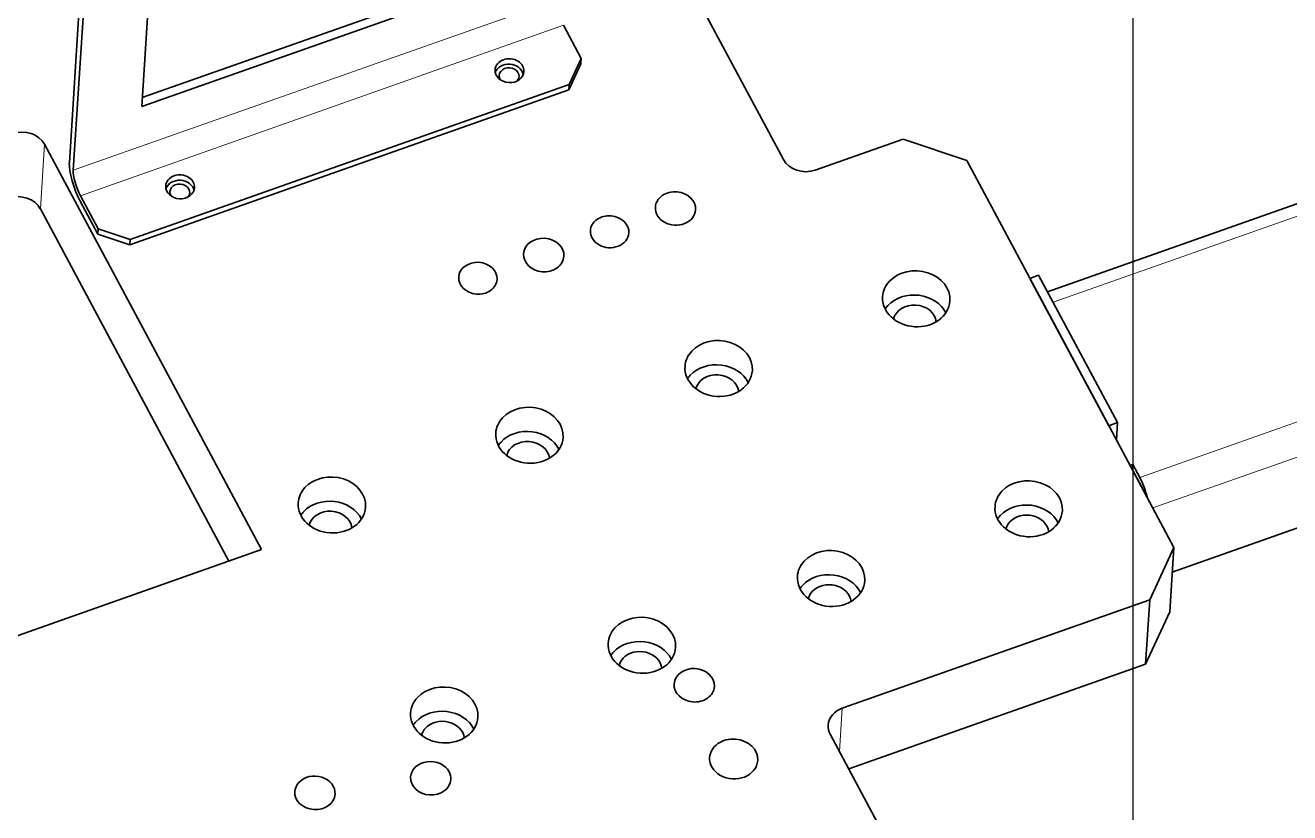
# Model space of a CAD drawing. Header units: millimetres. Extents: x 50851 to 121906, y -34238 to -12059.
# Drawn here: x 119202.6 to 119223.6, y -27255.17 to -27242.1 of the extents above; entities that cross this region are included whole.
import ezdxf

# ---------------------------------------------------------------- set-up
doc = ezdxf.new("R2010")
doc.units = ezdxf.units.MM
doc.layers.add('图\\M+19E79\\M+195B6\\M+18E9A', color=7, linetype='Continuous')
doc.layers.add('图框', color=7, linetype='Continuous', lineweight=15)
doc.layers.add('标注线', color=3, linetype='Continuous', lineweight=25)

# ---------------------------------------------------------------- blocks, each defined once
blk = doc.blocks.new('DEH A4')
at = {"layer": '图\\M+19E79\\M+195B6\\M+18E9A', "linetype": 'Continuous'}
blk.add_line((195, 13.5), (195, 283.5), dxfattribs=at)
blk = doc.blocks.new('WWDA8SD8')
at = {"color": 7, "lineweight": 35}
for p, q in [((121622.09, -28142.71), (121625.38, -28091.32)), ((121626.2, -28092.85), (121622.91, -28144.24)), ((121770.35, -28142.01), (121745.67, -28095.92)), ((121718.34, -28100.57), (121637.24, -28129.18)), ((121719.16, -28102.1), (121637.12, -28131.04)), ((121637.12, -28131.04), (121638.51, -28109.25)), ((121725.78, -28127.59), (121634.62, -28159.75)), ((121634.69, -28158.63), (121725.85, -28126.48)), ((121661.98, -28222.96), (121616.93, -28138.86)), ((121808.4, -28142.22), (121839.12, -28199.57)), ((121896.9, -28144.17), (121825.17, -28169.47)), ((121655.21, -28225.35), (121616.07, -28152.26)), ((121837.89, -28197.27), (121821.51, -28166.69)), ((121839.71, -28196.63), (121823.33, -28166.05)), ((121839.12, -28199.57), (121851.4, -28222.51)), ((121851.07, -28227.65), (121918.89, -28203.73)), ((121609.1, -28241.61), (121661.98, -28222.96)), ((121782.57, -28255.88), (121846.38, -28233.37)), ((121845.52, -28246.77), (121783.91, -28268.5)), ((121780.06, -28261.31), (121796.44, -28291.89))]:
    blk.add_line(p, q, dxfattribs=at)
at = {"color": 7, "lineweight": 13}
for p, q in [((121723.18, -28108.87), (121622.91, -28144.24)), ((121624.4, -28149.53), (121724.68, -28114.16)), ((121826.32, -28171.64), (121898.74, -28146.1)), ((121844.33, -28208.01), (121917.99, -28182.03)), ((121847.03, -28214.34), (121919.85, -28188.65))]:
    blk.add_line(p, q, dxfattribs=at)
at = {"color": 7, "lineweight": 35, "ltscale": 0.195151}
blk.add_line((121728.36, -28121.05), (121724.68, -28114.16), dxfattribs=at)
at = {"color": 7, "lineweight": 35, "ltscale": 0.149569}
blk.add_line((121725.78, -28127.59), (121728.29, -28122.16), dxfattribs=at)
at = {"color": 7, "lineweight": 35, "ltscale": 0.149572}
blk.add_line((121725.85, -28126.48), (121728.36, -28121.05), dxfattribs=at)
at = {"color": 7, "lineweight": 35, "ltscale": 0.027987}
for p, q in [((121728.29, -28122.16), (121728.36, -28121.05)), ((121725.78, -28127.59), (121725.85, -28126.48)), ((121628.02, -28157.53), (121628.09, -28156.42)), ((121842.9, -28205.34), (121842.82, -28206.45))]:
    blk.add_line(p, q, dxfattribs=at)
at = {"color": 7, "lineweight": 35, "ltscale": 0.483327}
blk.add_line((121795.19, -28137.79), (121776.96, -28144.23), dxfattribs=at)
at = {"color": 7, "lineweight": 35, "ltscale": 0.348356}
blk.add_line((121808.4, -28142.22), (121795.19, -28137.79), dxfattribs=at)
at = {"color": 7, "lineweight": 13, "ltscale": 0.33584}
blk.add_line((121616.93, -28138.86), (121616.07, -28152.26), dxfattribs=at)
at = {"color": 7, "lineweight": 35, "ltscale": 0.195153}
for p, q in [((121624.33, -28150.65), (121628.02, -28157.53)), ((121628.09, -28156.42), (121624.4, -28149.53))]:
    blk.add_line(p, q, dxfattribs=at)
at = {"color": 7, "lineweight": 35, "ltscale": 0.174176}
blk.add_line((121628.09, -28156.42), (121634.69, -28158.63), dxfattribs=at)
at = {"color": 7, "lineweight": 35, "ltscale": 0.174181}
blk.add_line((121628.02, -28157.53), (121634.62, -28159.75), dxfattribs=at)
at = {"color": 7, "lineweight": 35, "ltscale": 0.027985}
blk.add_line((121634.62, -28159.75), (121634.69, -28158.63), dxfattribs=at)
at = {"color": 7, "lineweight": 35, "ltscale": 0.048327}
blk.add_line((121821.51, -28166.69), (121823.33, -28166.05), dxfattribs=at)
at = {"color": 7, "lineweight": 35, "ltscale": 0.048333}
blk.add_line((121837.89, -28197.27), (121839.71, -28196.63), dxfattribs=at)
at = {"color": 7, "lineweight": 35, "ltscale": 0.090557}
blk.add_line((121839.71, -28196.63), (121839.48, -28200.25), dxfattribs=at)
at = {"color": 7, "lineweight": 35, "ltscale": 0.015391}
blk.add_line((121842.31, -28205.54), (121842.9, -28205.34), dxfattribs=at)
at = {"color": 7, "lineweight": 35, "ltscale": 0.000459429}
for p, q in [((121842.82, -28206.45), (121842.81, -28206.46)), ((121845.17, -28210.87), (121845.18, -28210.86))]:
    blk.add_line(p, q, dxfattribs=at)
at = {"color": 7, "lineweight": 35, "ltscale": 0.140944}
blk.add_line((121842.82, -28206.45), (121845.49, -28211.42), dxfattribs=at)
at = {"color": 7, "lineweight": 35, "ltscale": 0.075893}
blk.add_line((121842.9, -28205.34), (121844.33, -28208.01), dxfattribs=at)
at = {"color": 7, "lineweight": 35, "ltscale": 0.000453676}
for p, q in [((121843.14, -28207.09), (121843.16, -28207.08)), ((121844.89, -28210.35), (121844.91, -28210.35))]:
    blk.add_line(p, q, dxfattribs=at)
at = {"color": 7, "lineweight": 35, "ltscale": 0.00046519}
blk.add_line((121843.55, -28207.85), (121843.57, -28207.84), dxfattribs=at)
at = {"color": 7, "lineweight": 35, "ltscale": 0.000859302}
blk.add_line((121845.48, -28211.46), (121845.49, -28211.42), dxfattribs=at)
at = {"color": 7, "lineweight": 35, "ltscale": 0.299143}
blk.add_line((121851.4, -28222.51), (121846.38, -28233.37), dxfattribs=at)
at = {"color": 7, "lineweight": 35, "ltscale": 0.33584}
blk.add_line((121851.4, -28222.51), (121850.54, -28235.91), dxfattribs=at)
at = {"color": 7, "lineweight": 35, "ltscale": 0.335838}
blk.add_line((121846.38, -28233.37), (121845.52, -28246.77), dxfattribs=at)
at = {"color": 7, "lineweight": 35, "ltscale": 0.299139}
blk.add_line((121850.54, -28235.91), (121845.52, -28246.77), dxfattribs=at)
at = {"color": 7, "lineweight": 13, "ltscale": 0.226393}
blk.add_line((121782.57, -28255.88), (121781.99, -28264.91), dxfattribs=at)
at = {"color": 7, "lineweight": 35}
for centre, major_axis, ratio, start_param, end_param in [((121713.46, -28123.58), (2.99, -0.19), 0.828673, 0.97523, 3.141631), ((121713.39, -28124.69), (2.99, -0.19), 0.828673, 0.227099, 2.914493), ((121713.46, -28123.58), (2.99, -0.19), 0.828673, 0.000038, 0.97523), ((121713.46, -28123.58), (2.99, -0.19), 0.828673, 3.141631, 6.283223), ((121713.39, -28124.69), (2.06, -0.13), 0.828673, 3.141697, 3.687857), ((121713.39, -28124.69), (2.06, -0.13), 0.828673, 0.000104, 3.141697), ((121713.39, -28124.69), (2.06, -0.13), 0.828673, 5.737346, 6.28329), ((121612.37, -28140.47), (4.99, -0.32), 0.828673, 0.47523, 2.046026), ((121624.55, -28147.3), (-2, 5.66), 0.256102, 0.540866, 2.111662), ((121774.91, -28140.4), (4.99, -0.32), 0.828673, 3.616823, 5.187619), ((121624.55, -28147.3), (-1.33, 3.77), 0.256102, 0.540866, 2.111662), ((121645.09, -28147.69), (2.99, -0.19), 0.828673, 0.97523, 3.141631), ((121645.09, -28147.69), (2.99, -0.19), 0.828673, 0.000038, 0.97523), ((121645.09, -28147.69), (2.99, -0.19), 0.828673, 3.141631, 6.283223), ((121645.02, -28148.81), (2.99, -0.19), 0.828673, 0.227099, 2.914493), ((121645.02, -28148.81), (2.06, -0.13), 0.828673, 3.141697, 3.687857), ((121645.02, -28148.81), (2.06, -0.13), 0.828673, 0.000104, 3.141697), ((121747.93, -28152.19), (4.18, -0.27), 0.828673, 1.545381, 3.141698), ((121747.93, -28152.19), (4.18, -0.27), 0.828673, 0.000106, 1.545381), ((121611.51, -28153.87), (4.99, -0.32), 0.828673, 0.47523, 2.046026), ((121645.02, -28148.81), (2.06, -0.13), 0.828673, 5.737346, 6.28329), ((121734.26, -28157.01), (3.99, -0.26), 0.828673, 1.545381, 3.141698), ((121734.26, -28157.01), (3.99, -0.26), 0.828673, 0.000106, 1.545381), ((121747.93, -28152.19), (4.18, -0.27), 0.828673, 3.141698, 6.283291), ((121720.58, -28161.84), (4.18, -0.27), 0.828673, 0.000106, 3.141698), ((121734.26, -28157.01), (3.99, -0.26), 0.828673, 3.141698, 6.283291), ((121720.58, -28161.84), (4.18, -0.27), 0.828673, 3.141698, 4.686973), ((121706.91, -28166.66), (3.99, -0.26), 0.828673, 0.000106, 3.141698), ((121720.58, -28161.84), (4.18, -0.27), 0.828673, 4.686973, 6.283291), ((121706.91, -28166.66), (3.99, -0.26), 0.828673, 3.141698, 4.686973), ((121706.91, -28166.66), (3.99, -0.26), 0.828673, 4.686973, 6.283291), ((121797.92, -28170.92), (6.99, -0.45), 0.828673, 0.000038, 2.546026), ((121797.92, -28170.92), (6.99, -0.45), 0.828673, 2.546026, 3.141631), ((121797.92, -28170.92), (6.99, -0.45), 0.828673, 3.141631, 6.283223), ((121797.6, -28175.95), (6.99, -0.45), 0.828673, 2.546026, 2.692418), ((121797.6, -28175.95), (6.99, -0.45), 0.828673, 0.449175, 2.546026), ((121797.6, -28175.95), (4.49, -0.29), 0.828673, 0.150546, 2.991047), ((121756.9, -28185.39), (6.99, -0.45), 0.828673, 0.000038, 2.546026), ((121756.9, -28185.39), (6.99, -0.45), 0.828673, 2.546026, 3.141631), ((121756.9, -28185.39), (6.99, -0.45), 0.828673, 3.141631, 6.283223), ((121756.58, -28190.42), (6.99, -0.45), 0.828673, 0.449175, 2.546026), ((121756.58, -28190.42), (6.99, -0.45), 0.828673, 2.546026, 2.692418), ((121756.58, -28190.42), (4.49, -0.29), 0.828673, 0.150546, 2.991047), ((121717.61, -28199.25), (6.99, -0.45), 0.828673, 0.000038, 2.546026), ((121717.61, -28199.25), (6.99, -0.45), 0.828673, 2.546026, 3.141631), ((121717.29, -28204.27), (6.99, -0.45), 0.828673, 0.449175, 2.546026), ((121717.61, -28199.25), (6.99, -0.45), 0.828673, 3.141631, 6.283223), ((121717.29, -28204.27), (6.99, -0.45), 0.828673, 2.546026, 2.692418), ((121717.29, -28204.27), (4.49, -0.29), 0.828673, 0.150546, 2.991047), ((121676.59, -28213.72), (6.99, -0.45), 0.828673, 0.000038, 2.546026), ((121821.26, -28214.5), (6.99, -0.45), 0.828673, 0.000038, 2.546026), ((121844.15, -28210.8), (1.66, -4.72), 0.256102, 1.169092, 2.111662), ((121676.59, -28213.72), (6.99, -0.45), 0.828673, 2.546026, 3.141631), ((121821.26, -28214.5), (6.99, -0.45), 0.828673, 2.546026, 3.141631), ((121676.59, -28213.72), (6.99, -0.45), 0.828673, 3.141631, 6.283223), ((121676.27, -28218.74), (6.99, -0.45), 0.828673, 0.449175, 2.546026), ((121821.26, -28214.5), (6.99, -0.45), 0.828673, 3.141631, 6.283223), ((121820.94, -28219.53), (6.99, -0.45), 0.828673, 0.449175, 2.546026), ((121676.27, -28218.74), (6.99, -0.45), 0.828673, 2.546026, 2.692418), ((121676.27, -28218.74), (4.49, -0.29), 0.828673, 0.150546, 2.991047), ((121820.94, -28219.53), (6.99, -0.45), 0.828673, 2.546026, 2.692418), ((121820.94, -28219.53), (4.49, -0.29), 0.828673, 0.150546, 2.546026), ((121820.94, -28219.53), (4.49, -0.29), 0.828673, 2.546026, 2.991047), ((121780.24, -28228.97), (6.99, -0.45), 0.828673, 0.000038, 2.546026), ((121780.24, -28228.97), (6.99, -0.45), 0.828673, 2.546026, 3.141631), ((121780.24, -28228.97), (6.99, -0.45), 0.828673, 3.141631, 6.283223), ((121779.92, -28234), (6.99, -0.45), 0.828673, 0.449175, 2.546026), ((121779.92, -28234), (4.49, -0.29), 0.828673, 0.150546, 2.546026), ((121779.92, -28234), (6.99, -0.45), 0.828673, 2.546026, 2.692418), ((121779.92, -28234), (4.49, -0.29), 0.828673, 2.546026, 2.991047), ((121740.95, -28242.83), (6.99, -0.45), 0.828673, 0.000038, 2.546026), ((121740.95, -28242.83), (6.99, -0.45), 0.828673, 2.546026, 3.141631), ((121740.95, -28242.83), (6.99, -0.45), 0.828673, 3.141631, 6.283223), ((121740.63, -28247.86), (6.99, -0.45), 0.828673, 0.449175, 2.546026), ((121740.63, -28247.86), (6.99, -0.45), 0.828673, 2.546026, 2.692418), ((121740.63, -28247.86), (4.49, -0.29), 0.828673, 2.546026, 2.991047), ((121740.63, -28247.86), (4.49, -0.29), 0.828673, 0.150546, 2.546026), ((121751.82, -28251.13), (4.18, -0.27), 0.828673, 0.000106, 3.141698), ((121699.93, -28257.3), (6.99, -0.45), 0.828673, 0.000038, 2.546026), ((121751.82, -28251.13), (4.18, -0.27), 0.828673, 3.141698, 4.686973), ((121699.93, -28257.3), (6.99, -0.45), 0.828673, 2.546026, 3.141631), ((121751.82, -28251.13), (4.18, -0.27), 0.828673, 4.686973, 6.283291), ((121699.61, -28262.33), (6.99, -0.45), 0.828673, 0.449175, 2.546026), ((121784.62, -28259.7), (4.99, -0.32), 0.828673, 2.046026, 3.141544), ((121699.93, -28257.3), (6.99, -0.45), 0.828673, 3.141631, 6.283223), ((121699.61, -28262.33), (6.99, -0.45), 0.828673, 2.546026, 2.692418), ((121699.61, -28262.33), (4.49, -0.29), 0.828673, 0.150546, 2.546026), ((121699.61, -28262.33), (4.49, -0.29), 0.828673, 2.546026, 2.991047), ((121784.62, -28259.7), (4.99, -0.32), 0.828673, 3.141544, 3.616823), ((121760.01, -28266.43), (4.99, -0.32), 0.828673, 1.545381, 3.141698), ((121760.01, -28266.43), (4.99, -0.32), 0.828673, 0.000106, 1.545381), ((121697.12, -28270.43), (4.18, -0.27), 0.828673, 0.47523, 3.141544), ((121760.01, -28266.43), (4.99, -0.32), 0.828673, 3.141698, 6.283291), ((121697.12, -28270.43), (4.18, -0.27), 0.828673, 6.283136, 6.758415), ((121673.08, -28273.45), (4.18, -0.27), 0.828673, 2.546025, 3.141631), ((121673.08, -28273.45), (4.18, -0.27), 0.828673, 0.000038, 2.546025), ((121697.12, -28270.43), (4.18, -0.27), 0.828673, 3.141544, 6.283136), ((121673.08, -28273.45), (4.18, -0.27), 0.828673, 3.141631, 6.283223)]:
    blk.add_ellipse(centre, major_axis=major_axis, ratio=ratio, start_param=start_param, end_param=end_param, dxfattribs=at)

msp = doc.modelspace()

# ---------------------------------------------------------------- block references
at = {"layer": '图框'}
msp.add_blockref('DEH A4', (119026.004, -27371.76), dxfattribs=at)
at = {"layer": '标注线', "xscale": 0.07999999998719431, "yscale": 0.08000000000174623, "zscale": 0.08000000000000002}
msp.add_blockref('WWDA8SD8', (109473.565, -24992.966), dxfattribs=at)

doc.saveas('drawing.dxf')
